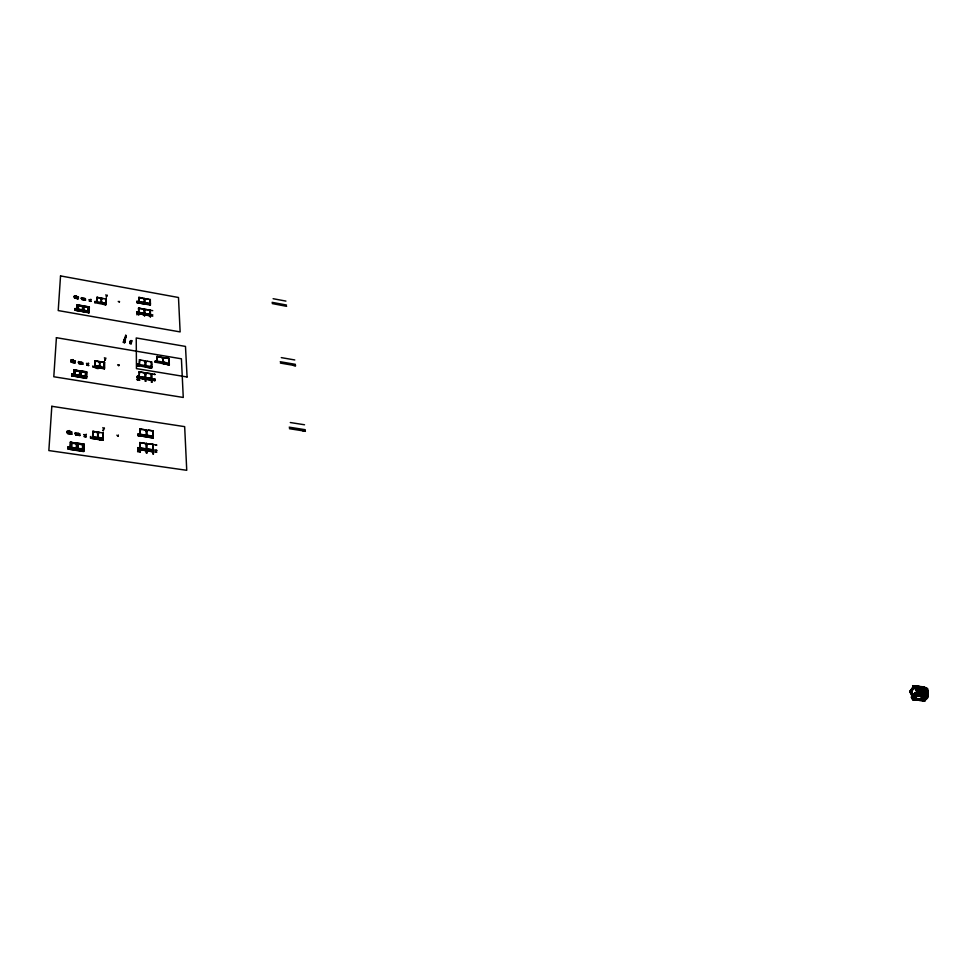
<?xml version="1.0" encoding="UTF-8"?>
<svg xmlns="http://www.w3.org/2000/svg" width="977" height="977" viewBox="0 0 977 977"><rect width="100%" height="100%" fill="white"/><g stroke="black" fill="none" stroke-linecap="round" stroke-linejoin="round"><path stroke-width="1.47" d="M125.459 338.14L125.691 336.906M125.581 337.651L125.618 336.699M125.691 337.15L125.715 335.294L125.312 338.237M124.03 339.446L125.41 339.837L124.03 339.446L123.371 342.451M124.116 339.532L123.371 342.316L124.751 342.695L125.41 339.691M125.691 336.064C126.57 333.23 124.665 341.205 125.276 338.176M125.349 338.64L125.386 337.688M118.339 435.205L118.156 436.108L118.339 435.376M119.524 301.575L119.524 301.441M118.962 364.971L118.791 365.618L118.962 364.824M117.619 364.751L117.619 364.751A1.759 0.965 13.2 0 0 118.84 365.63M116.91 435.156L116.91 435.156A1.869 1.087 12.7 0 0 118.217 436.121M118.254 301.356L118.254 301.356A1.661 0.855 13.7 0 0 119.414 302.162M163.012 363.578L169.058 364.812L155.123 362.125L155.319 361.111M104.331 427.841L104.331 428.915A2.662 1.539 12.3 0 1 102.841 427.779L102.866 427.621M105.797 357.973L105.797 358.925A2.516 1.368 13 0 1 104.392 357.9L104.405 357.753M107.055 295.897L107.189 295.078M102.732 432.799L102.854 440.297L103.025 432.835M104.295 362.32L104.417 368.952L104.563 362.369L94.854 360.989M105.699 298.889L105.821 304.787L105.943 298.938M107.104 295.909A2.369 1.209 13.5 0 1 105.785 294.956L105.797 294.834M102.719 440.273L102.78 432.97M104.283 368.927L104.331 362.479M105.736 299.035L105.699 304.775L95.233 302.723M103.281 429.795L103.257 430.735L103.501 429.856M104.795 359.683L104.783 360.513L105.015 359.744M106.175 296.568L106.359 297.374M103.501 429.795L103.196 430.71M105.015 359.695L104.734 360.489M163.281 363.603L169.326 364.861L169.094 358.51L164.576 357.753L169.094 358.657M90.739 438.221L97.529 439.332L90.446 438.148M97.578 437.696L97.724 432.042M99.446 366.534L99.581 361.539L99.459 362.345A1.771 0.965 12.8 0 1 98.225 361.466L97.761 361.246M101.144 302.528L101.254 298.095L101.083 298.803M97.859 437.733L98.005 432.09M104.148 368.781L92.766 366.766M99.715 366.583L99.849 361.588M101.4 302.577L101.51 298.144M98.14 432.103L98.152 433.043A1.881 1.099 12.1 0 0 99.446 432.469L99.434 432.298M99.972 361.612L99.996 362.443A1.771 0.965 12.7 0 0 101.205 361.966L104.563 362.516M101.51 302.589L101.571 301.869A1.685 0.867 13.3 0 1 102.683 302.662L105.601 303.322M101.632 298.168L101.596 298.889A1.673 0.855 13.3 0 0 102.78 298.51L102.768 298.364M94.073 431.504L94.158 431.687A1.893 1.099 11.9 0 1 92.949 432.371L92.522 436.951L97.993 437.757L97.993 436.817A1.893 1.111 12 0 1 99.312 437.781L102.903 438.478M101.058 366.802L101.083 366.644A1.783 0.977 12.7 0 0 99.849 365.764L99.849 366.595L94.708 365.606M96.161 431.981L96.271 432.005A1.881 1.099 12.1 0 0 97.578 432.958L97.59 432.029M101.132 298.815A1.673 0.855 13.3 0 1 99.972 297.997L99.874 297.985M105.943 299.072L96.808 297.301L98.03 297.521M94.256 431.773L92.693 431.297L103.012 433.006M96.32 361.246L96.32 361.221A1.783 0.965 12.6 0 1 95.099 361.722L94.708 365.752L104.454 367.352M96.674 301.734L96.992 298.132M92.815 436.988L92.986 431.345M94.977 365.801L95.135 360.806M96.931 301.771L97.065 297.338M94.842 302.711L95.148 301.453M90.727 438.355L90.519 436.475L90.739 438.185M93.023 366.937C91.398 363.481 95.514 370.417 99.678 368.097M95.148 301.319L94.842 302.577M85.891 435.156L86.171 434.154L85.854 435.156M88.48 364.018L88.467 363.09L88.443 364.018M90.812 300.049L90.8 299.231L90.763 300.037M86.037 436.902L83.949 436.463L86.159 436.78M88.626 365.569L86.66 365.117L88.736 365.459M90.946 301.429L89.102 300.989L91.044 301.331M77.232 450.263L83.436 451.24L83.497 449.738L68.5 447.576L68.427 448.993L77.623 450.324M70.344 442.215L83.704 444.279L83.509 449.444L77.293 448.553M80.383 377.146L86.208 378.16L86.257 376.841L72.2 374.57L72.127 375.815L80.749 377.207M73.91 369.88L86.44 372.017L86.269 376.585L80.444 375.644M83.216 311.516L88.699 312.555L88.736 311.382L75.51 309.05L75.449 310.149L83.582 311.26M84.193 444.059L83.912 451.435M83.9 444.181L77.501 443.082L77.183 448.773M80.065 375.791L80.224 370.747L86.904 371.834L86.66 378.343M89.115 312.86L89.334 306.949L77.11 304.787L76.89 309.245M90.421 299.78L88.883 299.646M85.243 376.963L73.324 375.046M87.783 311.468L76.572 309.489M87.82 310.735L87.942 307.437L83.888 306.729L83.753 310.014M83.436 451.24L82.764 450.727L83.497 449.738M82.825 449.139L83.008 444.584L83.704 444.279M86.208 378.16L85.61 376.914M85.634 376.292L86.44 372.017M88.699 312.555L88.138 311.431M88.15 310.881L88.907 307.108L88.748 311.15L83.265 310.185M78.038 434.484L78.099 433.092M81.103 363.236L81.152 362.003M83.863 299.182L83.912 298.095M77.647 448.394L77.513 443.375M80.761 375.51L80.639 371.077M83.57 310.075L83.436 306.143M76.536 433.251L76.035 434.802M79.662 362.821L79.699 362.113M82.532 298.156L82.092 299.353M76.756 433.861L76.792 434.106M79.894 362.662L80.309 363.639M82.727 298.644L82.764 298.828M79.491 375.205L79.65 371.492L75.339 370.784L75.156 374.496M82.373 309.77L82.52 306.485L78.453 305.764L78.294 309.05M76.804 448.48L77.024 443.302L70.82 442.398L76.67 443.668M79.98 375.571L80.175 371.004L74.362 370.063L79.845 371.309M82.837 310.112L83.008 306.057M77.11 450.531L83.619 451.569M76.89 448.724L77.073 443.021M77.476 435.192L77.501 434.203M80.59 363.847L80.602 362.968M83.106 311.736L88.858 312.811M82.911 310.307L83.045 305.838M83.375 299.719L83.387 298.938M77.049 448.577L77.281 443.228M80.212 375.656L80.407 370.942M83.045 310.185L83.228 306.009M80.334 375.827L80.615 370.82M83.167 310.356L83.424 305.911M68.243 433.58L69.44 432.945L69.404 433.922L69.514 430.686M71.919 362.211L73.043 361.673L72.994 362.54L73.092 359.683M75.241 434.069L75.302 432.603M78.478 362.809L78.539 361.514M81.396 298.742L81.445 297.594M75.73 434.936L75.766 433.959L75.742 434.924L79.955 435.547M78.942 363.578L78.978 362.711L78.954 363.566L82.898 364.226M81.86 298.669L81.824 299.438L85.561 300.098M81.873 298.669L81.836 299.438L85.561 299.927M70.1 447.185L68.048 446.892L67.926 449.151L69.99 449.273M70.075 447.747L70.356 442.031M73.666 374.753L73.91 369.733L73.947 374.802M76.841 310.442L75.278 310.173M70.942 434.386L71.065 431.785M74.447 362.98L74.557 360.684M77.598 298.815L77.696 296.776M70.368 447.784L70.649 442.08M71.15 431.944L71.993 432.005M86.379 378.453L73.873 376.157M82.85 311.687L77.098 310.491M77.159 309.294L77.366 304.836M83.985 449.579L70.576 447.576L71.26 447.466L71.492 442.911M74.13 374.618L74.789 374.545L74.985 370.527M77.33 309.135L77.537 305.093M97.529 439.418L102.866 440.126M71.663 375.95L71.761 373.959L73.69 374.264L71.761 374.057M73.873 376.304L71.944 375.84M69.269 430.649L69.452 432.945M72.872 359.646L73.043 361.685M76.011 297.57L76.108 295.811M76.316 295.848L76.243 298.388L76.267 297.619L75.217 298.07M68.451 448.993L69.196 447.881L68.5 447.576M72.151 375.815L72.848 374.863M67.144 433.116L67.254 431.04M70.881 361.771L70.979 359.939M74.24 297.655L74.325 296.031M67.731 432.457L67.645 433.678L71.883 434.289M71.431 361.209L71.358 362.272L75.327 362.919L71.37 362.125M74.753 297.167L74.679 298.107L78.429 298.779L74.704 297.973M99.3 439.711L102.561 440.248L99.3 439.687M102.67 304.189L105.821 304.653M910.723 691.521L910.808 690.629M910.796 691.667L910.882 690.776M912.689 685.707L924.877 687.454M913.263 685.927L917.012 687.564L917.488 693.401L916.719 687.527M913.727 686.269L925.097 687.552M914.264 686.452L925.622 687.796M914.79 686.697L926.184 688.138M915.046 686.831L926.721 688.321M915.559 687.136L927.478 688.626L928.016 694.586L916.768 693.328M916.096 687.319L927.515 688.687L923.753 686.88L912.616 685.671L913.251 685.964M924.34 687.258L912.64 685.756M914.802 686.013L918.453 687.747L918.783 693.585L918.38 687.735M916.145 686.281L919.894 687.906M916.316 687.417L916.841 693.365L927.979 694.476M917.586 686.44L921.348 688.064L921.836 693.89L921.201 688.15M919.027 686.599L922.789 688.223M920.456 686.758L924.23 688.382L924.718 694.207L924.083 688.48M923.021 687.051L927.014 688.675L927.356 693.633M123.688 342.341L124.274 339.837L125.08 340.008L124.506 342.487L123.688 342.304M125.312 338.958L125.691 335.416M130.527 340.558L129.965 343.574L130.588 340.655C131.773 341.437 130.613 338.946 131.003 343.342L129.917 343.452L131.345 343.672M131.003 343.342L131.614 340.521M131.138 343.782L131.907 340.79M921.909 692.986L917.159 692.339L914.545 694.024L916.511 693.243L914.887 692.876L911.541 697.554M910.833 690.934L910.491 692.217L911.138 692.29M913.471 698.873C910.772 699.691 913.287 693.059 913.788 698.421L920.358 699.007M912.298 697.908L912.762 696.845L912.091 698.201M79.222 363.468L79.577 362.809M911.871 697.126L914.667 693.536M916.548 695.099L915.229 693.23L925.341 694.012M926.855 694.537L915.437 693.523M914.448 693.963L916.414 693.352L917.403 695.27L927.515 696.711L915.913 695.416L928.15 696.174L924.584 701.083L923.412 700.02L923.839 700.802L925.097 699.495L920.187 699.251M912.591 698.702L925.097 700.057C939.019 691.252 895.017 695.905 927.307 696.662M917.806 693.511L918.856 695.331M917.342 695.27C911.223 695.087 934.598 696.772 916.121 694.794L912.665 699.642L914.106 699.605M918.551 693.572L919.565 695.429M918.087 695.319L917.061 693.462L918.185 695.282M919.345 693.633L920.395 695.453L919.381 693.585M920.114 693.646L921.14 695.502M920.859 693.694L921.848 695.612M922.3 693.853L923.265 695.709M922.618 695.612L921.531 693.755L922.838 695.807L915.925 695.441L914.57 693.34L918.038 693.67M923.778 693.975L924.84 695.783L923.802 693.926M924.547 693.975L925.488 695.88M924.01 695.771L923.033 693.914M926.831 694.488L915.315 693.609M926.318 695.893L925.219 694.036L915.205 693.267M927.051 695.954L925.964 694.085L927.515 696.686M927.552 695.795L916.035 694.916M927.698 696.051L926.794 694.085L927.759 696.051L916.108 695.172L922.544 695.88M915.999 694.977L917.794 695.319M911.517 692.888L910.076 691.447L912.591 688.223M914.02 699.727L909.721 691.606L913.678 686.049M915.95 695.404L927.393 696.54M911.932 689.432L912.359 689.957M911.37 691.496L913.226 689.151L912.445 688.089L909.929 691.569M911.309 697.138L912.225 696.479M912.579 696.76L914.887 693.548L916.511 693.243M912.726 696.784L911.663 697.37L912.884 699.666L916.243 694.989L914.887 692.876M912.958 697.126L911.443 696.955L912.665 699.642L914.448 699.776L917.562 695.282M915.425 698.604L914.533 699.85L913.996 698.702L914.411 699.837L924.718 700.912L923.314 700.57M911.639 697.749L915.107 692.901M913.202 696.222L914.667 694.391L915.302 695.563C912.494 700.997 913.532 691.985 915.229 695.539L913.764 697.383L911.346 692.681L910.613 692.73M915.254 693.365L914.545 694.024M914.79 695.038L913.727 696.809M916.414 693.047L916.939 692.314M913.825 697.102L914.973 695.074L913.678 696.711M912.029 697.419L912.628 696.589M919.442 700.436C923.033 696.235 908.183 701.779 917.452 695.27M922.117 693.011L926.941 693.536M925.378 699.654L920.065 699.227L922.776 695.551M920.285 699.447L913.678 698.225L925.121 699.691M921.751 699.202L923.851 696.296L927.246 696.796M926.501 696.112L927.332 696.943L923.937 696.503L921.775 699.263M923.961 697.663L924.889 696.454M925.182 696.54L923.802 698.677L924.498 697.725M923.607 699.385L924.071 698.579L922.264 698.702M925.146 697.627L925.634 697.041M925.243 697.822L924.56 698.775L925.268 699.825M923.424 700.765L922.703 699.886M924.511 699.495L925.024 698.836M926.074 697.749L926.831 696.711M924.95 699.923L927.82 695.954M914.887 693.548C918.624 693.536 911.7 692.485 916.328 695.123M923.741 700.619L925.207 699.886L924.498 700.888L914.448 699.776L909.856 691.423M152.791 453.499L153.572 453.694M156.576 452.302L137.879 449.225M153.413 454.049L152.73 453.853M71.126 434.008L71.895 434.069M146.953 453.072L146.171 452.876M156.064 450.104L156.845 450.299M156.735 450.629L156.027 450.495M155.966 451.753L156.735 451.948M71.211 431.944L67.242 431.345M146.257 452.546L147.038 452.742M138.294 451.85L137.586 451.63M139.674 451.582L140.456 451.777M155.941 444.718L156.711 444.914M140.285 452.131L139.601 451.936M156.601 445.243L155.868 445.06M137.672 451.301L138.453 451.484M916.341 687.6L927.454 688.858M916.377 688.101L927.491 689.286M916.402 688.907L927.613 690.141M916.438 689.42L927.661 690.641L916.487 689.408M916.56 690.275L927.674 691.447M916.634 691.142L927.759 692.388M916.67 691.569L927.845 692.803M916.731 692.827L927.906 694.049M920.236 693.743L919.821 687.893M923.131 694.061L922.715 688.211L919.052 686.489M927.869 693.621L916.878 692.742M927.136 694.513L926.794 688.675L927.21 694.513M151.887 382.312L151.337 382.166M145.243 380.798L145.891 380.945M154.476 378.868L155.111 379.027M145.781 381.311L145.182 381.164M155.038 379.381L154.403 379.223M154.378 380.322L155.013 380.468M154.916 380.835L154.342 380.712M151.398 381.787L152.033 381.946M137.672 380.004L137.134 379.87M139.052 379.784L139.699 379.943M139.626 380.297L138.978 380.151M154.366 374.106L155.001 374.252M154.903 374.618L154.354 374.509M137.183 379.479L137.818 379.638M916.108 693.328L915.034 693.328M130.222 342.78L130.991 342.707M130.881 343.208L130.1 343.281L130.71 340.839L131.468 340.729M130.576 341.303L131.309 341.193L130.6 341.339M131.211 341.706L130.454 341.803L131.309 341.865M130.344 342.292L131.187 341.877M915.925 695.441L922.642 696.076M915.925 695.123L923.167 695.832M913.141 698.311L912.127 698.14L912.799 697.957M913.434 698.335L920.383 699.19M913.385 698.555L912.249 698.494L913.666 699.556L913.617 698.653M912.799 699.459L914.533 699.654M923.228 700.692L924.608 700.717M923.289 700.949L924.633 701.034M910.833 690.385L914.081 696.613M910.967 690.605L913.959 696.674M910.979 690.959L913.959 686.306L917.159 692.339M911.492 691.582L913.153 689.139L912.579 688.504M915.339 693.243L916.426 693.365M915.669 694.22L914.399 693.89M917.269 692.534L913.739 686.208M913.471 698.518L925.036 699.801M923.534 696.723L926.55 697.089M923.082 697.37L926.562 697.993L923.131 697.627M922.337 698.616L925.878 698.946L922.349 698.714M924.804 699.141L925.414 699.202M922.019 698.86L922.947 698.958M68.036 447.002L70.088 447.307M71.26 447.466L76.475 448.223M68.024 447.271L70.368 447.613M69.196 447.881L82.801 449.847M69.99 449.457L76.817 450.495M140.138 449.701L153.242 451.801L153.084 444.413L148.296 443.876A2.638 1.551 13.4 0 1 146.745 444.559L146.782 443.656M77.842 443.827L83.008 444.584M69.025 430.613L69.807 430.735M67.23 431.578L69.196 432.103M75.29 433.067L79.882 433.703M139.784 442.618L155.807 444.901M67.181 432.384L71.944 433.043M75.266 433.641L78.05 434.069M75.253 433.873L79.845 434.509M146.123 444.462L146.745 443.485L146.672 449.017M92.534 436.78L102.903 438.307M75.742 434.753L79.955 435.449M153.194 449.811L139.748 448.003A2.662 1.563 13.1 0 1 138.245 448.712L137.867 447.564L138.038 451.264M137.867 447.735L155.929 450.299M153.133 436.292L139.821 434.289A2.638 1.527 13.2 0 1 138.343 434.973L137.965 433.849L137.977 435.644L140.212 435.986L137.977 435.473M153.12 436.121L139.821 434.289M153.023 431.016L148.186 430.124L153.01 430.857L153.169 438.062L140.212 435.84L153.157 437.891M139.87 429.037L144.706 429.758A2.613 1.514 13.5 0 0 146.196 430.869L146.745 429.904L146.672 435.315M146.123 429.978L146.745 430.955A2.613 1.514 13.5 0 0 148.211 430.295M140.151 428.903L141.384 429.33A1.844 1.062 13.3 0 1 140.151 429.917L139.919 434.313M152.766 431.981L152.791 430.979M153.059 433.006L152.852 434.081M152.9 436.524L153.108 435.131M69.159 448.614L77.647 449.908M289.412 428.708L305.374 431.211M302.955 430.955L305.398 431.345M140.138 449.554L146.416 450.702M290.291 422.528L304.531 424.775M289.192 427.181L305.276 429.709M77.586 449.896L82.764 450.727M74.789 374.545L79.674 375.327M71.748 374.24L86.721 376.707M72.2 374.57L86.721 376.866M152.962 451.606L146.697 450.751M151.74 378.551L139.088 376.646A2.504 1.38 13.6 0 1 137.684 377.22L137.317 376.206L137.476 379.479M137.317 376.353L154.305 379.052M137.33 377.672L154.207 380.505M137.33 377.83L151.508 380.273L151.374 373.739L151.667 381.787M151.508 380.114L151.643 373.788L147.136 373.202M80.944 371.492L85.793 372.274M94.854 360.916L98.225 361.466M72.64 359.609L73.373 359.731M70.967 360.22L75.424 360.904M70.955 360.415L72.994 360.916M145.097 373.666L145.671 372.811L145.597 377.708M78.526 361.917L82.825 362.589M139.125 371.883L154.195 374.289M70.918 361.124L75.376 361.82M78.502 362.43L81.115 362.894M78.49 362.626L82.801 363.297M139.174 376.658L139.406 372.689A1.759 0.965 13.7 0 0 140.578 372.176L140.578 372.213M78.954 363.42L82.911 364.128M145.097 360.843L145.683 361.734A2.467 1.343 13.9 0 0 147.063 361.172M151.594 361.93L147.124 361.185M145.353 365.545L145.219 360.721L145.109 361.637A2.467 1.331 13.9 0 1 143.766 360.623L139.21 359.719L140.639 360.159A1.734 0.94 13.8 0 1 139.479 360.66L139.259 364.531A2.479 1.356 13.7 0 1 137.781 365.08L137.781 364.14M151.63 363.7L151.655 364.739M137.818 364.299L137.427 365.679L139.528 366.021L137.427 365.52M151.691 366.595L139.174 364.519M151.643 366.888L151.447 365.569M151.716 367.779L151.594 361.783M151.716 368.024L145.378 367.034L151.459 368.121L151.325 361.746M161.327 357.203L156.796 356.434L161.315 357.35A2.455 1.319 14.4 0 0 162.719 358.364L162.683 357.423L163.244 358.449A2.455 1.319 14.4 0 0 164.6 357.9M162.646 357.57L163.269 357.68M158.225 356.91L158.225 356.886A1.722 0.928 14.2 0 1 157.077 357.374L156.918 361.234M155.477 360.989L155.392 362.406L155.355 360.818M156.796 361.063L163.342 362.162L163.318 361.368A2.467 1.343 14.4 0 1 164.686 362.382L169.265 363.297M124.885 341.107L124.042 340.863L124.836 340.949M123.823 341.816L124.604 341.974M72.823 375.498L85.585 377.684M280.228 361.734L295.433 364.348M280.411 363.09L295.518 365.691M293.222 365.41L295.542 365.813M124.152 340.326L124.946 340.497M123.932 341.315L124.873 341.449M139.455 378.026L145.353 379.039M281.291 357.619L294.773 359.963M139.528 365.874L145.378 367.034M77.11 304.922L89.334 307.096M78.123 305.52L82.691 306.326M83.729 306.509L88.296 307.315M76.914 308.903L75.107 308.488L75.009 310.259L77.085 310.625M77.952 309.086L82.544 309.892M75.095 308.744L89.176 311.272M75.51 309.05L89.176 311.407M76.963 310.417L83.558 311.59M74.313 296.275L78.514 296.984M74.301 296.446L76.23 296.947M144.706 309.147L144.156 309.904M81.433 297.961L85.487 298.644M138.539 308.182L152.742 310.662M78.478 297.79L74.276 297.081M81.409 298.412L83.875 298.938M85.463 299.28L81.396 298.583M138.539 308.854L138.795 308.903A1.661 0.855 14.1 0 0 139.894 308.476L139.894 308.5M96.674 301.6L105.846 303.371M152.839 314.899L136.829 311.981L136.975 314.887M150.421 314.533L138.49 312.408A2.369 1.221 14 0 1 137.159 312.896L137.171 312.042M136.829 313.287L152.754 316.182M138.587 313.739L137.085 313.47L137.073 312.017M144.401 314.814L138.832 313.641L150.458 315.962L150.336 310.161L146.086 309.538A2.357 1.209 14.2 0 1 144.706 310.002L144.743 309.294M150.385 303.774L138.575 301.637A2.345 1.197 14.1 0 1 137.268 302.113L136.927 301.209L136.939 302.626L144.669 304.067L136.939 302.491M150.385 303.639L138.575 301.637L138.819 298.193M150.397 304.006L150.165 302.846M144.669 303.932L150.421 305.166L150.299 299.487L146 298.706L147.93 299.047M96.784 298.168L97.041 298.156A1.685 0.855 13.2 0 0 98.189 297.729M75.888 295.775L76.572 295.897M142.447 298.058L142.85 298.266A2.333 1.185 14.3 0 0 144.23 299.218L144.73 298.474L144.657 302.736M144.169 298.498L144.779 299.316A2.333 1.185 14.3 0 0 146.025 298.84M150.165 305.117L150.299 299.609M138.624 298.217L138.868 298.205A1.636 0.83 14.2 0 0 139.967 297.79L139.967 297.814M150.324 300.391L150.104 299.573M272.082 302.345L286.505 305.032M272.253 303.566L286.603 306.338M273.12 298.706L285.919 301.099M83.534 311.26L88.113 312.115M921.922 686.807L925.671 688.541L926.013 694.378L925.598 688.541M913.287 685.83L916.939 687.674M923.631 687.319L925.646 688.284M927.014 694.11L928.15 696.174M923.412 700.753L922.838 699.996M911.651 689.615L912.066 690.385M911.077 690.617L911.468 691.24M910.711 691.777L911.199 692.669M912.371 698.311L913.019 699.483M923.79 699.837L924.364 701.059M82.85 298.852L83.118 299.524M76.89 434.118L77.195 434.973M926.648 688.761L927.136 693.621M168.838 358.461L169.07 364.812M163.147 357.509L163.318 362.296M162.829 357.594L162.976 362.247M157.077 357.374L157.175 361.27M156.87 357.399L157.126 361.124M150.128 301.148L150.153 302.015M151.374 361.893L151.386 362.736M150.214 310.136L150.36 317.269M152.742 430.808L152.888 438.026M152.949 444.401L153.133 453.475M150.092 310.112L150.202 315.913M152.815 444.376L152.962 451.753M145.597 360.782L145.61 365.593M145.707 372.97L145.671 373.764A2.491 1.368 13.8 0 0 147.063 373.19M144.547 298.571L144.608 302.589M144.62 309.135L144.633 313.507M145.5 360.916L145.561 365.435M146.55 430.039L146.623 435.144M144.291 298.388L144.413 302.687M144.449 309.111L144.559 316.23M145.402 372.774L145.524 380.786M146.245 429.831L146.391 435.278M146.465 443.448L146.599 452.51M144.266 309.074L144.388 313.458M145.207 372.725L145.341 377.659M146.245 443.399L146.391 448.98M144.706 429.758L139.87 429.111M141.323 442.947L141.323 442.911A1.856 1.087 13.2 0 1 140.077 443.521L139.845 448.016M138.868 298.205L138.929 301.698M139.479 360.66L139.54 364.58M140.151 429.917L140.212 434.35M138.795 308.903L138.844 312.469M139.259 371.761L139.332 379.784M139.931 442.471L140.016 451.545M138.722 315.205L138.539 308.048L142.874 308.952A2.357 1.209 14.3 0 0 144.205 309.917M139.125 371.956L143.729 372.64A2.491 1.368 13.9 0 0 145.146 373.678M139.784 442.703L144.681 443.338A2.638 1.551 13.5 0 0 146.184 444.474M139.858 449.518L138.16 449.444L138.148 447.6M137.171 301.246L137.183 302.662M137.684 364.128L137.696 365.716M138.245 433.886L138.258 435.693M137.586 376.243L137.598 377.867M156.809 361.209A2.467 1.343 14.2 0 1 155.441 361.771M124.653 342.524L125.288 339.74L124.653 342.524M85.463 434.85L83.717 434.594L85.463 434.875M88.077 363.737L86.44 363.468L88.077 363.762M82.41 449.908L69.709 448.077L82.41 449.908M82.605 444.767L82.447 448.968L77.842 448.309L78.026 444.095L82.605 444.767M85.414 372.42L85.28 376.133L80.957 375.437L81.115 371.724L85.414 372.42M76.462 443.863L76.279 448.077L71.663 447.405L71.871 443.192L76.462 443.863M51.818 406.298L48.85 450.568L186.741 470.303L184.665 426.644L51.818 406.298M56.41 337.688L53.796 376.756L183.261 397.456L181.417 358.803L56.41 337.688M60.537 275.917L58.217 310.564L180.134 331.911L178.486 297.496L60.537 275.917M916.414 688.541L927.588 689.774L916.377 688.553M916.524 689.762L927.698 691.069L916.524 689.762M916.597 690.702L927.771 691.936L916.548 690.715M916.707 691.936L927.881 693.243L916.658 692.021M914.069 696.064L913.373 695.942L914.057 696.076M187.083 376.975L136.45 368.622L136.23 337.957L185.483 346.42L187.083 376.975M142.923 298.144L138.624 297.362L142.85 298.132"/></g></svg>
